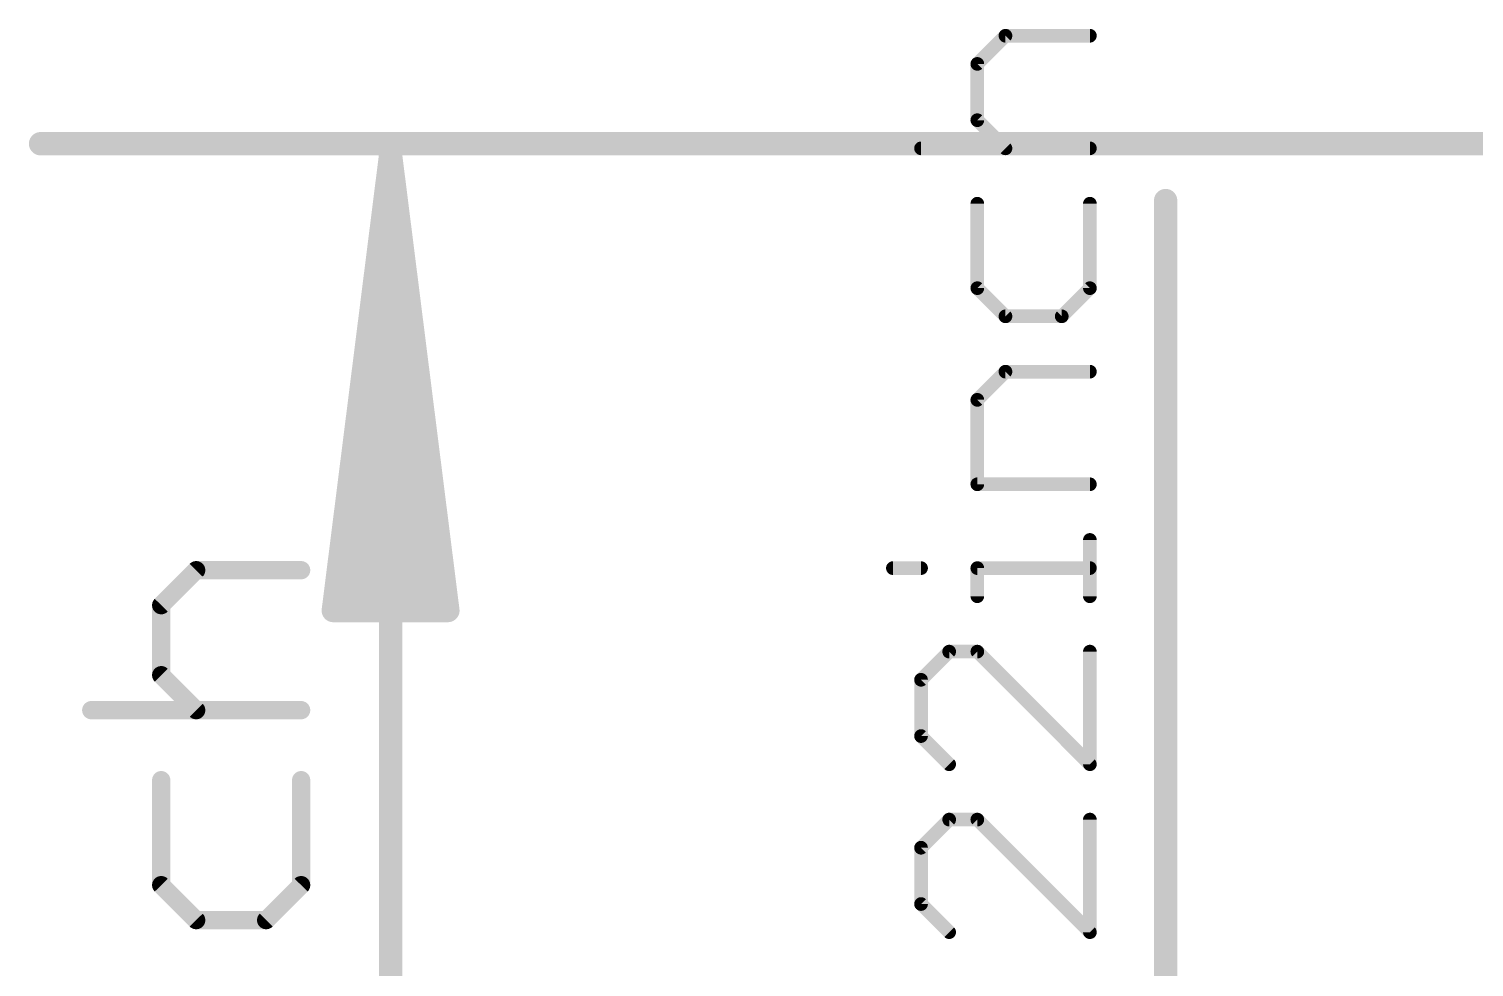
# Model space of a CAD drawing. Extents: x -32 to 75, y -66 to 21.
# Drawn here: x -8.37 to -0.31, y 9.38 to 14.61 of the extents above; entities that cross this region are included whole.
import ezdxf

# ---------------------------------------------------------------- set-up
doc = ezdxf.new("R2010")
doc.units = 0
doc.layers.add('47', color=253, linetype='CONTINUOUS')

msp = doc.modelspace()

# ---------------------------------------------------------------- linework, layer by layer
at = {"layer": '47'}
for points, const_width in [([(-3.0812, 14.4146), (-2.9244, 14.5714)], 0.0762), ([(-2.9244, 14.5714), (-2.4541, 14.5714)], 0.0762), ([(-3.0812, 14.1011), (-3.0812, 14.4146)], 0.0762), ([(-2.9244, 13.9443), (-3.0812, 14.1011)], 0.0762), ([(0, 13.97), (-8.3, 13.97)], 0.13), ([(-6.35, 13.905), (-6.6692, 11.37)], 0.13), ([(-6.35, 13.905), (-6.61, 11.37)], 0.13), ([(-6.35, 13.905), (-6.48, 11.37)], 0.13), ([(-6.35, 0.065), (-6.35, 13.905)], 0.13), ([(-6.0308, 11.37), (-6.35, 13.905)], 0.13), ([(-6.22, 11.37), (-6.35, 13.905)], 0.13), ([(-6.09, 11.37), (-6.35, 13.905)], 0.13), ([(-3.3947, 13.9443), (-2.4541, 13.9443)], 0.0762), ([(-2.032, 5.6022), (-2.032, 13.6534)], 0.13), ([(-3.0812, 13.6359), (-3.0812, 13.1656)], 0.0762), ([(-2.4541, 13.1656), (-2.4541, 13.6359)], 0.0762), ([(-3.0812, 13.1656), (-2.9244, 13.0088)], 0.0762), ([(-2.6109, 13.0088), (-2.4541, 13.1656)], 0.0762), ([(-2.9244, 13.0088), (-2.6109, 13.0088)], 0.0762), ([(-3.0812, 12.5436), (-2.9244, 12.7004)], 0.0762), ([(-2.9244, 12.7004), (-2.4541, 12.7004)], 0.0762), ([(-3.0812, 12.0733), (-3.0812, 12.5436)], 0.0762), ([(-2.4541, 12.0733), (-3.0812, 12.0733)], 0.0762), ([(-2.4541, 11.4496), (-2.4541, 11.7632)], 0.0762), ([(-7.6279, 11.3998), (-7.433, 11.5947)], 0.1016), ([(-7.433, 11.5947), (-6.8483, 11.5947)], 0.1016), ([(-3.5515, 11.6064), (-3.3947, 11.6064)], 0.0762), ([(-3.0812, 11.4496), (-3.0812, 11.6064)], 0.0762), ([(-3.0812, 11.6064), (-2.4541, 11.6064)], 0.0762), ([(-7.6279, 11.01), (-7.6279, 11.3998)], 0.1016), ([(-6.6692, 11.37), (-6.0308, 11.37)], 0.13), ([(-3.2379, 11.1412), (-3.3947, 10.9844)], 0.0762), ([(-3.0812, 11.1412), (-3.2379, 11.1412)], 0.0762), ([(-2.4541, 10.5141), (-3.0812, 11.1412)], 0.0762), ([(-2.4541, 11.1412), (-2.4541, 10.5141)], 0.0762), ([(-7.433, 10.8151), (-7.6279, 11.01)], 0.1016), ([(-3.3947, 10.9844), (-3.3947, 10.6709)], 0.0762), ([(-8.0177, 10.8151), (-6.8483, 10.8151)], 0.1016), ([(-3.3947, 10.6709), (-3.2379, 10.5141)], 0.0762), ([(-7.6279, 10.4253), (-7.6279, 9.8406)], 0.1016), ([(-6.8483, 9.8406), (-6.8483, 10.4253)], 0.1016), ([(-3.2379, 10.2056), (-3.3947, 10.0489)], 0.0762), ([(-3.0812, 10.2056), (-3.2379, 10.2056)], 0.0762), ([(-2.4541, 9.5786), (-3.0812, 10.2056)], 0.0762), ([(-2.4541, 10.2056), (-2.4541, 9.5786)], 0.0762), ([(-3.3947, 10.0489), (-3.3947, 9.7353)], 0.0762), ([(-7.6279, 9.8406), (-7.433, 9.6457)], 0.1016), ([(-7.0432, 9.6457), (-6.8483, 9.8406)], 0.1016), ([(-3.3947, 9.7353), (-3.2379, 9.5786)], 0.0762), ([(-7.433, 9.6457), (-7.0432, 9.6457)], 0.1016)]:
    msp.add_lwpolyline(points, dxfattribs=dict(at, const_width=const_width))
for points, const_width in [([(-2.9244, 14.5905, 1), (-2.9244, 14.5524)], 0.0381), ([(-2.9109, 14.5579, 1), (-2.9379, 14.5849)], 0.0381), ([(-2.4541, 14.5524, 1), (-2.4541, 14.5905)], 0.0381), ([(-3.0621, 14.4146, 1), (-3.1002, 14.4146)], 0.0381), ([(-3.0946, 14.4281, 1), (-3.0677, 14.4012)], 0.0381), ([(-3.0677, 14.1146, 1), (-3.0946, 14.0876)], 0.0381), ([(-3.1002, 14.1011, 1), (-3.0621, 14.1011)], 0.0381), ([(-8.3, 14.0025, 1), (-8.3, 13.9375)], 0.065), ([(-6.3175, 13.905, 1), (-6.3825, 13.905)], 0.065), ([(-6.3178, 13.9091, 1), (-6.3822, 13.9009)], 0.065), ([(-6.3175, 13.9033, 1), (-6.3825, 13.9067)], 0.065), ([(-6.3175, 13.9067, 1), (-6.3825, 13.9033)], 0.065), ([(-6.3177, 13.9083, 1), (-6.3823, 13.9017)], 0.065), ([(-6.3177, 13.9017, 1), (-6.3823, 13.9083)], 0.065), ([(-6.3178, 13.9009, 1), (-6.3822, 13.9091)], 0.065), ([(-3.3947, 13.9634, 1), (-3.3947, 13.9253)], 0.0381), ([(-2.9379, 13.9309, 1), (-2.9109, 13.9578)], 0.0381), ([(-2.4541, 13.9253, 1), (-2.4541, 13.9634)], 0.0381), ([(-1.9995, 13.6534, 1), (-2.0645, 13.6534)], 0.065), ([(-3.0621, 13.6359, 1), (-3.1002, 13.6359)], 0.0381), ([(-2.435, 13.6359, 1), (-2.4731, 13.6359)], 0.0381), ([(-3.1002, 13.1656, 1), (-3.0621, 13.1656)], 0.0381), ([(-3.0677, 13.179, 1), (-3.0946, 13.1521)], 0.0381), ([(-2.4731, 13.1656, 1), (-2.435, 13.1656)], 0.0381), ([(-2.4406, 13.1521, 1), (-2.4676, 13.179)], 0.0381), ([(-2.9244, 13.0279, 1), (-2.9244, 12.9898)], 0.0381), ([(-2.6109, 12.9898, 1), (-2.6109, 13.0279)], 0.0381), ([(-2.9379, 12.9953, 1), (-2.9109, 13.0223)], 0.0381), ([(-2.6243, 13.0223, 1), (-2.5974, 12.9953)], 0.0381), ([(-2.9244, 12.7194, 1), (-2.9244, 12.6813)], 0.0381), ([(-2.9109, 12.6869, 1), (-2.9379, 12.7138)], 0.0381), ([(-2.4541, 12.6813, 1), (-2.4541, 12.7194)], 0.0381), ([(-3.0621, 12.5436, 1), (-3.1002, 12.5436)], 0.0381), ([(-3.0946, 12.5571, 1), (-3.0677, 12.5301)], 0.0381), ([(-3.0812, 12.0923, 1), (-3.0812, 12.0542)], 0.0381), ([(-3.1002, 12.0733, 1), (-3.0621, 12.0733)], 0.0381), ([(-2.4541, 12.0542, 1), (-2.4541, 12.0923)], 0.0381), ([(-2.435, 11.7632, 1), (-2.4731, 11.7632)], 0.0381), ([(-7.433, 11.6201, 1), (-7.433, 11.5693)], 0.0508), ([(-7.415, 11.5767, 1), (-7.451, 11.6126)], 0.0508), ([(-6.8483, 11.5693, 1), (-6.8483, 11.6201)], 0.0508), ([(-3.5515, 11.6254, 1), (-3.5515, 11.5873)], 0.0381), ([(-3.3947, 11.5873, 1), (-3.3947, 11.6254)], 0.0381), ([(-3.0621, 11.6064, 1), (-3.1002, 11.6064)], 0.0381), ([(-3.0812, 11.6254, 1), (-3.0812, 11.5873)], 0.0381), ([(-2.4541, 11.5873, 1), (-2.4541, 11.6254)], 0.0381), ([(-7.6025, 11.3998, 1), (-7.6533, 11.3998)], 0.0508), ([(-7.6459, 11.4177, 1), (-7.6099, 11.3818)], 0.0508), ([(-6.6692, 11.4025, 1), (-6.6692, 11.3375)], 0.065), ([(-6.0308, 11.3375, 1), (-6.0308, 11.4025)], 0.065), ([(-3.1002, 11.4496, 1), (-3.0621, 11.4496)], 0.0381), ([(-2.4731, 11.4496, 1), (-2.435, 11.4496)], 0.0381), ([(-6.7015, 11.3741, 1), (-6.637, 11.3659)], 0.065), ([(-6.6423, 11.3733, 1), (-6.5777, 11.3667)], 0.065), ([(-6.5125, 11.3717, 1), (-6.4475, 11.3683)], 0.065), ([(-6.2525, 11.3683, 1), (-6.1875, 11.3717)], 0.065), ([(-6.1223, 11.3667, 1), (-6.0577, 11.3733)], 0.065), ([(-6.063, 11.3659, 1), (-5.9985, 11.3741)], 0.065), ([(-3.2379, 11.1602, 1), (-3.2379, 11.1221)], 0.0381), ([(-3.2245, 11.1277, 1), (-3.2514, 11.1546)], 0.0381), ([(-3.0677, 11.1546, 1), (-3.0946, 11.1277)], 0.0381), ([(-3.0812, 11.1221, 1), (-3.0812, 11.1602)], 0.0381), ([(-2.435, 11.1412, 1), (-2.4731, 11.1412)], 0.0381), ([(-7.6099, 11.0279, 1), (-7.6459, 10.992)], 0.0508), ([(-7.6533, 11.01, 1), (-7.6025, 11.01)], 0.0508), ([(-3.3757, 10.9844, 1), (-3.4138, 10.9844)], 0.0381), ([(-3.4082, 10.9979, 1), (-3.3812, 10.9709)], 0.0381), ([(-8.0177, 10.8405, 1), (-8.0177, 10.7897)], 0.0508), ([(-7.451, 10.7971, 1), (-7.415, 10.833)], 0.0508), ([(-6.8483, 10.7897, 1), (-6.8483, 10.8405)], 0.0508), ([(-3.3812, 10.6843, 1), (-3.4082, 10.6574)], 0.0381), ([(-3.4138, 10.6709, 1), (-3.3757, 10.6709)], 0.0381), ([(-7.6025, 10.4253, 1), (-7.6533, 10.4253)], 0.0508), ([(-6.8229, 10.4253, 1), (-6.8737, 10.4253)], 0.0508), ([(-3.2514, 10.5006, 1), (-3.2245, 10.5276)], 0.0381), ([(-2.4731, 10.5141, 1), (-2.435, 10.5141)], 0.0381), ([(-2.4676, 10.5006, 1), (-2.4406, 10.5276)], 0.0381), ([(-3.2379, 10.2247, 1), (-3.2379, 10.1866)], 0.0381), ([(-3.2245, 10.1922, 1), (-3.2514, 10.2191)], 0.0381), ([(-3.0677, 10.2191, 1), (-3.0946, 10.1922)], 0.0381), ([(-3.0812, 10.1866, 1), (-3.0812, 10.2247)], 0.0381), ([(-2.435, 10.2056, 1), (-2.4731, 10.2056)], 0.0381), ([(-3.3757, 10.0489, 1), (-3.4138, 10.0489)], 0.0381), ([(-3.4082, 10.0623, 1), (-3.3812, 10.0354)], 0.0381), ([(-7.6099, 9.8585, 1), (-7.6459, 9.8226)], 0.0508), ([(-7.6533, 9.8406, 1), (-7.6025, 9.8406)], 0.0508), ([(-6.8737, 9.8406, 1), (-6.8229, 9.8406)], 0.0508), ([(-6.8303, 9.8226, 1), (-6.8663, 9.8585)], 0.0508), ([(-3.4138, 9.7353, 1), (-3.3757, 9.7353)], 0.0381), ([(-3.3812, 9.7488, 1), (-3.4082, 9.7219)], 0.0381), ([(-7.433, 9.6711, 1), (-7.433, 9.6203)], 0.0508), ([(-7.451, 9.6277, 1), (-7.415, 9.6636)], 0.0508), ([(-7.0612, 9.6636, 1), (-7.0252, 9.6277)], 0.0508), ([(-7.0432, 9.6203, 1), (-7.0432, 9.6711)], 0.0508), ([(-3.2514, 9.5651, 1), (-3.2245, 9.592)], 0.0381), ([(-2.4731, 9.5786, 1), (-2.435, 9.5786)], 0.0381), ([(-2.4676, 9.5651, 1), (-2.4406, 9.592)], 0.0381)]:
    msp.add_lwpolyline(points, format="xyb", dxfattribs=dict(at, const_width=const_width))

doc.saveas('drawing.dxf')
